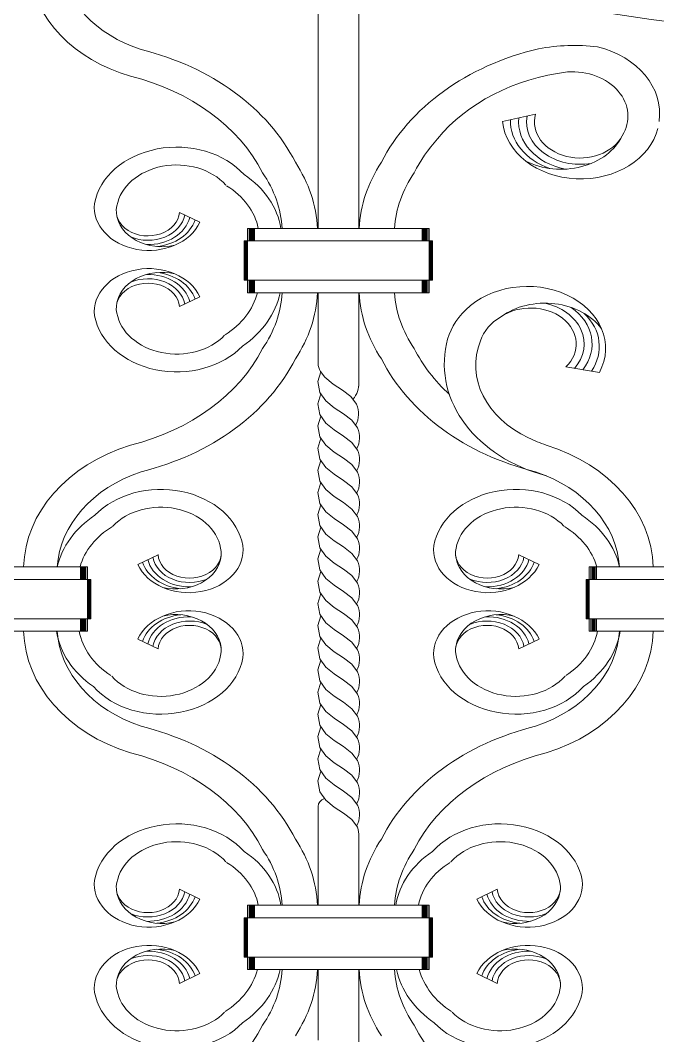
# Model space of a CAD drawing. Header units: inches. Extents: x 16.4 to 39.1, y 11.1 to 26.9.
# Drawn here: x 21.534 to 21.861, y 20.679 to 21.201 of the extents above; entities that cross this region are included whole.
import ezdxf

# ---------------------------------------------------------------- set-up
doc = ezdxf.new("R2010")
doc.units = ezdxf.units.IN
doc.header["$MEASUREMENT"] = 0

msp = doc.modelspace()

# ---------------------------------------------------------------- linework, layer by layer
at = {"lineweight": 9}
for p, q in [((21.68637, 21.09383), (21.68637, 21.23506)), ((21.70729, 21.09383), (21.70729, 21.22986)), ((21.7811, 21.14875), (21.7981, 21.15249)), ((21.62569, 21.09698), (21.61525, 21.10205)), ((21.74353, 21.09383), (21.65013, 21.09383)), ((21.65013, 21.09383), (21.74353, 21.09383)), ((21.65013, 21.09383), (21.65013, 21.06073)), ((21.65013, 21.09383), (21.65013, 21.08739)), ((21.65013, 21.09383), (21.65013, 21.08739)), ((21.65013, 21.09383), (21.65013, 21.06073)), ((21.65095, 21.09383), (21.65095, 21.08739)), ((21.65095, 21.09383), (21.65095, 21.08739)), ((21.6516, 21.09383), (21.6516, 21.08739)), ((21.6516, 21.09383), (21.6516, 21.08739)), ((21.65209, 21.09383), (21.65209, 21.08739)), ((21.65209, 21.09383), (21.65209, 21.08739)), ((21.6525, 21.09383), (21.6525, 21.08739)), ((21.6525, 21.09383), (21.6525, 21.08739)), ((21.65282, 21.09383), (21.65282, 21.08739)), ((21.65282, 21.09383), (21.65282, 21.08739)), ((21.65307, 21.09383), (21.65307, 21.08739)), ((21.65307, 21.09383), (21.65307, 21.08739)), ((21.65323, 21.09383), (21.65323, 21.08739)), ((21.65323, 21.09383), (21.65323, 21.08739)), ((21.65378, 21.09383), (21.65378, 21.08739)), ((21.65378, 21.09383), (21.65378, 21.08739)), ((21.73988, 21.09383), (21.73988, 21.08739)), ((21.73988, 21.09383), (21.73988, 21.08739)), ((21.74043, 21.09383), (21.74043, 21.08739)), ((21.74043, 21.09383), (21.74043, 21.08739)), ((21.7406, 21.09383), (21.7406, 21.08739)), ((21.7406, 21.09383), (21.7406, 21.08739)), ((21.74084, 21.09383), (21.74084, 21.08739)), ((21.74084, 21.09383), (21.74084, 21.08739)), ((21.74117, 21.09383), (21.74117, 21.08739)), ((21.74117, 21.09383), (21.74117, 21.08739)), ((21.74157, 21.09383), (21.74157, 21.08739)), ((21.74157, 21.09383), (21.74157, 21.08739)), ((21.74206, 21.09383), (21.74206, 21.08739)), ((21.74206, 21.09383), (21.74206, 21.08739)), ((21.74271, 21.09383), (21.74271, 21.08739)), ((21.74271, 21.09383), (21.74271, 21.08739)), ((21.74353, 21.09383), (21.74353, 21.06073)), ((21.74353, 21.09383), (21.74353, 21.08739)), ((21.74353, 21.09383), (21.74353, 21.08739)), ((21.74353, 21.09383), (21.74353, 21.06073)), ((21.74516, 21.08739), (21.64851, 21.08739)), ((21.64851, 21.08739), (21.74516, 21.08739)), ((21.64851, 21.08739), (21.64851, 21.06718)), ((21.64851, 21.08739), (21.64851, 21.06718)), ((21.64899, 21.08739), (21.64899, 21.06718)), ((21.64899, 21.08739), (21.64899, 21.06718)), ((21.6494, 21.08739), (21.6494, 21.06718)), ((21.6494, 21.08739), (21.6494, 21.06718)), ((21.64973, 21.08739), (21.64973, 21.06718)), ((21.64973, 21.08739), (21.64973, 21.06718)), ((21.64989, 21.08739), (21.64989, 21.06718)), ((21.64989, 21.08739), (21.64989, 21.06718)), ((21.74377, 21.08739), (21.74377, 21.06718)), ((21.74377, 21.08739), (21.74377, 21.06718)), ((21.74393, 21.08739), (21.74393, 21.06718)), ((21.74393, 21.08739), (21.74393, 21.06718)), ((21.74426, 21.08739), (21.74426, 21.06718)), ((21.74426, 21.08739), (21.74426, 21.06718)), ((21.74467, 21.08739), (21.74467, 21.06718)), ((21.74467, 21.08739), (21.74467, 21.06718)), ((21.74516, 21.08739), (21.74516, 21.06718)), ((21.74516, 21.08739), (21.74516, 21.06718)), ((21.74516, 21.06718), (21.64851, 21.06718)), ((21.64851, 21.06718), (21.74516, 21.06718)), ((21.65013, 21.06718), (21.65013, 21.06073)), ((21.65013, 21.06718), (21.65013, 21.06073)), ((21.65095, 21.06718), (21.65095, 21.06073)), ((21.65095, 21.06718), (21.65095, 21.06073)), ((21.6516, 21.06718), (21.6516, 21.06073)), ((21.6516, 21.06718), (21.6516, 21.06073)), ((21.65209, 21.06718), (21.65209, 21.06073)), ((21.65209, 21.06718), (21.65209, 21.06073)), ((21.6525, 21.06718), (21.6525, 21.06073)), ((21.6525, 21.06718), (21.6525, 21.06073)), ((21.65282, 21.06718), (21.65282, 21.06073)), ((21.65282, 21.06718), (21.65282, 21.06073)), ((21.65307, 21.06718), (21.65307, 21.06073)), ((21.65307, 21.06718), (21.65307, 21.06073)), ((21.65323, 21.06718), (21.65323, 21.06073)), ((21.65323, 21.06718), (21.65323, 21.06073)), ((21.65378, 21.06718), (21.65378, 21.06073)), ((21.65378, 21.06718), (21.65378, 21.06073)), ((21.73988, 21.06718), (21.73988, 21.06073)), ((21.73988, 21.06718), (21.73988, 21.06073)), ((21.74043, 21.06718), (21.74043, 21.06073)), ((21.74043, 21.06718), (21.74043, 21.06073)), ((21.7406, 21.06718), (21.7406, 21.06073)), ((21.7406, 21.06718), (21.7406, 21.06073)), ((21.74084, 21.06718), (21.74084, 21.06073)), ((21.74084, 21.06718), (21.74084, 21.06073)), ((21.74117, 21.06718), (21.74117, 21.06073)), ((21.74117, 21.06718), (21.74117, 21.06073)), ((21.74157, 21.06718), (21.74157, 21.06073)), ((21.74157, 21.06718), (21.74157, 21.06073)), ((21.74206, 21.06718), (21.74206, 21.06073)), ((21.74206, 21.06718), (21.74206, 21.06073)), ((21.74271, 21.06718), (21.74271, 21.06073)), ((21.74271, 21.06718), (21.74271, 21.06073)), ((21.74353, 21.06718), (21.74353, 21.06073)), ((21.74353, 21.06718), (21.74353, 21.06073)), ((21.62569, 21.05874), (21.61525, 21.05367)), ((21.74353, 21.06073), (21.65013, 21.06073)), ((21.65013, 21.06073), (21.74353, 21.06073)), ((21.68637, 21.02442), (21.68637, 21.06073)), ((21.70729, 21.0129), (21.70729, 21.06073)), ((21.83091, 21.01991), (21.81362, 21.02268)), ((21.6878, 21.02026), (21.68636, 21.01521)), ((21.68771, 21.02037), (21.68984, 21.01738)), ((21.68984, 21.01738), (21.69418, 21.01387)), ((21.68636, 21.01521), (21.68728, 21.00958)), ((21.69418, 21.01387), (21.69892, 21.01072)), ((21.69892, 21.01072), (21.70319, 21.00743)), ((21.6878, 21.00886), (21.68636, 21.00382)), ((21.68728, 21.00958), (21.69035, 21.00526)), ((21.69035, 21.00526), (21.69469, 21.00176)), ((21.70319, 21.00743), (21.70609, 21.00353)), ((21.68636, 21.00382), (21.68728, 20.99819)), ((21.69469, 21.00176), (21.69944, 20.9986)), ((21.70609, 21.00353), (21.7061, 21.00352)), ((21.6878, 20.99747), (21.68636, 20.99242)), ((21.68728, 20.99819), (21.69035, 20.99386)), ((21.69944, 20.9986), (21.7037, 20.99531)), ((21.7037, 20.99531), (21.70661, 20.99142)), ((21.68636, 20.99242), (21.68728, 20.98679)), ((21.69035, 20.99386), (21.69469, 20.99036)), ((21.69469, 20.99036), (21.69944, 20.98721)), ((21.70661, 20.99142), (21.70661, 20.9914)), ((21.6878, 20.98607), (21.68636, 20.98103)), ((21.68728, 20.98679), (21.69035, 20.98247)), ((21.69944, 20.98721), (21.7037, 20.98392)), ((21.68636, 20.98103), (21.68728, 20.9754)), ((21.69035, 20.98247), (21.69469, 20.97897)), ((21.69469, 20.97897), (21.69944, 20.97581)), ((21.7037, 20.98392), (21.70661, 20.98002)), ((21.70661, 20.98002), (21.70661, 20.98)), ((21.6878, 20.97468), (21.68636, 20.96963)), ((21.68728, 20.9754), (21.69035, 20.97107)), ((21.69944, 20.97581), (21.7037, 20.97252)), ((21.68636, 20.96963), (21.68728, 20.964)), ((21.69035, 20.97107), (21.69469, 20.96757)), ((21.7037, 20.97252), (21.70661, 20.96863)), ((21.70661, 20.96863), (21.70661, 20.96861)), ((21.6878, 20.96328), (21.68636, 20.95824)), ((21.68728, 20.964), (21.69035, 20.95968)), ((21.69469, 20.96757), (21.69944, 20.96442)), ((21.69944, 20.96442), (21.7037, 20.96113)), ((21.68636, 20.95824), (21.68728, 20.95261)), ((21.69035, 20.95968), (21.69469, 20.95618)), ((21.7037, 20.96113), (21.70661, 20.95723)), ((21.69469, 20.95618), (21.69944, 20.95302)), ((21.69944, 20.95302), (21.7037, 20.94973)), ((21.70661, 20.95723), (21.70661, 20.95721)), ((21.6878, 20.95189), (21.68636, 20.94685)), ((21.68728, 20.95261), (21.69035, 20.94828)), ((21.69035, 20.94828), (21.69469, 20.94478)), ((21.7037, 20.94973), (21.70661, 20.94584)), ((21.68636, 20.94685), (21.68728, 20.94121)), ((21.69469, 20.94478), (21.69944, 20.94163)), ((21.70661, 20.94584), (21.70661, 20.94582)), ((21.6878, 20.94049), (21.68636, 20.93545)), ((21.68728, 20.94121), (21.69035, 20.93689)), ((21.69944, 20.94163), (21.7037, 20.93834)), ((21.7037, 20.93834), (21.70661, 20.93444)), ((21.68636, 20.93545), (21.68728, 20.92982)), ((21.69035, 20.93689), (21.69469, 20.93339)), ((21.69469, 20.93339), (21.69944, 20.93023)), ((21.70661, 20.93444), (21.70661, 20.93442)), ((21.6878, 20.9291), (21.68636, 20.92406)), ((21.68728, 20.92982), (21.69035, 20.92549)), ((21.69944, 20.93023), (21.7037, 20.92695)), ((21.7037, 20.92695), (21.70661, 20.92305)), ((21.59379, 20.92121), (21.60423, 20.92628)), ((21.68636, 20.92406), (21.68728, 20.91843)), ((21.69035, 20.92549), (21.69469, 20.92199)), ((21.69469, 20.92199), (21.69944, 20.91884)), ((21.70661, 20.92305), (21.70661, 20.92303)), ((21.79987, 20.92121), (21.78943, 20.92628)), ((21.47463, 20.92006), (21.56802, 20.92006)), ((21.56438, 20.91361), (21.56438, 20.92006)), ((21.56493, 20.91361), (21.56493, 20.92006)), ((21.56509, 20.91361), (21.56509, 20.92006)), ((21.56534, 20.91361), (21.56534, 20.92006)), ((21.56566, 20.91361), (21.56566, 20.92006)), ((21.56607, 20.91361), (21.56607, 20.92006)), ((21.56656, 20.91361), (21.56656, 20.92006)), ((21.56721, 20.91361), (21.56721, 20.92006)), ((21.56802, 20.91361), (21.56802, 20.92006)), ((21.56802, 20.88696), (21.56802, 20.92006)), ((21.6878, 20.9177), (21.68636, 20.91266)), ((21.68728, 20.91843), (21.69035, 20.9141)), ((21.69944, 20.91884), (21.7037, 20.91555)), ((21.82564, 20.92006), (21.91903, 20.92006)), ((21.82564, 20.91361), (21.82564, 20.92006)), ((21.82564, 20.88696), (21.82564, 20.92006)), ((21.82645, 20.91361), (21.82645, 20.92006)), ((21.8271, 20.91361), (21.8271, 20.92006)), ((21.82759, 20.91361), (21.82759, 20.92006)), ((21.828, 20.91361), (21.828, 20.92006)), ((21.82833, 20.91361), (21.82833, 20.92006)), ((21.82857, 20.91361), (21.82857, 20.92006)), ((21.82873, 20.91361), (21.82873, 20.92006)), ((21.82929, 20.91361), (21.82929, 20.92006)), ((21.473, 20.91361), (21.56965, 20.91361)), ((21.56827, 20.8934), (21.56827, 20.91361)), ((21.56843, 20.8934), (21.56843, 20.91361)), ((21.56876, 20.8934), (21.56876, 20.91361)), ((21.56916, 20.8934), (21.56916, 20.91361)), ((21.56965, 20.8934), (21.56965, 20.91361)), ((21.68636, 20.91266), (21.68728, 20.90703)), ((21.69035, 20.9141), (21.69469, 20.9106)), ((21.7037, 20.91555), (21.70661, 20.91165)), ((21.70661, 20.91165), (21.70661, 20.91163)), ((21.82401, 20.91361), (21.92066, 20.91361)), ((21.82401, 20.8934), (21.82401, 20.91361)), ((21.8245, 20.8934), (21.8245, 20.91361)), ((21.8249, 20.8934), (21.8249, 20.91361)), ((21.82523, 20.8934), (21.82523, 20.91361)), ((21.82539, 20.8934), (21.82539, 20.91361)), ((21.6878, 20.90631), (21.68636, 20.90127)), ((21.68728, 20.90703), (21.69035, 20.9027)), ((21.69469, 20.9106), (21.69944, 20.90744)), ((21.69944, 20.90744), (21.7037, 20.90416)), ((21.68636, 20.90127), (21.68728, 20.89564)), ((21.69035, 20.9027), (21.69469, 20.8992)), ((21.7037, 20.90416), (21.70661, 20.90026)), ((21.68728, 20.89564), (21.69035, 20.89131)), ((21.69469, 20.8992), (21.69944, 20.89605)), ((21.69944, 20.89605), (21.7037, 20.89276)), ((21.70661, 20.90026), (21.70661, 20.90024)), ((21.473, 20.8934), (21.56965, 20.8934)), ((21.56438, 20.88696), (21.56438, 20.8934)), ((21.56493, 20.88696), (21.56493, 20.8934)), ((21.56509, 20.88696), (21.56509, 20.8934)), ((21.56534, 20.88696), (21.56534, 20.8934)), ((21.56566, 20.88696), (21.56566, 20.8934)), ((21.56607, 20.88696), (21.56607, 20.8934)), ((21.56656, 20.88696), (21.56656, 20.8934)), ((21.56721, 20.88696), (21.56721, 20.8934)), ((21.56802, 20.88696), (21.56802, 20.8934)), ((21.6878, 20.89491), (21.68636, 20.88987)), ((21.69035, 20.89131), (21.69469, 20.88781)), ((21.7037, 20.89276), (21.70661, 20.88886)), ((21.82401, 20.8934), (21.92066, 20.8934)), ((21.82564, 20.88696), (21.82564, 20.8934)), ((21.82645, 20.88696), (21.82645, 20.8934)), ((21.8271, 20.88696), (21.8271, 20.8934)), ((21.82759, 20.88696), (21.82759, 20.8934)), ((21.828, 20.88696), (21.828, 20.8934)), ((21.82833, 20.88696), (21.82833, 20.8934)), ((21.82857, 20.88696), (21.82857, 20.8934)), ((21.82873, 20.88696), (21.82873, 20.8934)), ((21.82929, 20.88696), (21.82929, 20.8934)), ((21.47463, 20.88696), (21.56802, 20.88696)), ((21.68636, 20.88987), (21.68728, 20.88424)), ((21.69469, 20.88781), (21.69944, 20.88465)), ((21.70661, 20.88886), (21.70661, 20.88884)), ((21.82564, 20.88696), (21.91903, 20.88696)), ((21.59379, 20.88297), (21.60423, 20.8779)), ((21.6878, 20.88352), (21.68636, 20.87848)), ((21.68728, 20.88424), (21.69035, 20.87991)), ((21.69035, 20.87991), (21.69469, 20.87641)), ((21.69944, 20.88465), (21.7037, 20.88137)), ((21.7037, 20.88137), (21.70661, 20.87747)), ((21.79987, 20.88297), (21.78943, 20.8779)), ((21.68636, 20.87848), (21.68728, 20.87285)), ((21.69469, 20.87641), (21.69944, 20.87326)), ((21.70661, 20.87747), (21.70661, 20.87745)), ((21.6878, 20.87212), (21.68636, 20.86708)), ((21.68728, 20.87285), (21.69035, 20.86852)), ((21.69944, 20.87326), (21.7037, 20.86997)), ((21.7037, 20.86997), (21.70661, 20.86607)), ((21.68636, 20.86708), (21.68728, 20.86145)), ((21.69035, 20.86852), (21.69469, 20.86502)), ((21.69469, 20.86502), (21.69944, 20.86186)), ((21.70661, 20.86607), (21.70661, 20.86605)), ((21.6878, 20.86073), (21.68636, 20.85569)), ((21.68728, 20.86145), (21.69035, 20.85712)), ((21.69944, 20.86186), (21.7037, 20.85858)), ((21.68636, 20.85569), (21.68728, 20.85006)), ((21.69035, 20.85712), (21.69469, 20.85362)), ((21.7037, 20.85858), (21.70661, 20.85468)), ((21.70661, 20.85468), (21.70661, 20.85466)), ((21.6878, 20.84933), (21.68636, 20.84429)), ((21.68728, 20.85006), (21.69035, 20.84573)), ((21.69469, 20.85362), (21.69944, 20.85047)), ((21.69944, 20.85047), (21.7037, 20.84718)), ((21.68636, 20.84429), (21.68728, 20.83866)), ((21.69035, 20.84573), (21.69469, 20.84223)), ((21.7037, 20.84718), (21.70661, 20.84328)), ((21.70661, 20.84328), (21.70661, 20.84326)), ((21.68728, 20.83866), (21.69035, 20.83433)), ((21.69469, 20.84223), (21.69944, 20.83907)), ((21.69944, 20.83907), (21.7037, 20.83579)), ((21.6878, 20.83794), (21.68636, 20.8329)), ((21.68636, 20.8329), (21.68728, 20.82727)), ((21.69035, 20.83433), (21.69469, 20.83083)), ((21.7037, 20.83579), (21.70661, 20.83189)), ((21.69469, 20.83083), (21.69944, 20.82768)), ((21.69944, 20.82768), (21.7037, 20.82439)), ((21.70661, 20.83189), (21.70661, 20.83187)), ((21.6878, 20.82654), (21.68636, 20.8215)), ((21.68728, 20.82727), (21.69035, 20.82294)), ((21.69035, 20.82294), (21.69469, 20.81944)), ((21.7037, 20.82439), (21.70661, 20.82049)), ((21.68636, 20.8215), (21.68728, 20.81587)), ((21.69469, 20.81944), (21.69944, 20.81628)), ((21.70661, 20.82049), (21.70661, 20.82048)), ((21.6878, 20.81515), (21.68636, 20.81011)), ((21.68728, 20.81587), (21.69035, 20.81155)), ((21.69944, 20.81628), (21.7037, 20.813)), ((21.7037, 20.813), (21.70661, 20.8091)), ((21.68636, 20.81011), (21.68728, 20.80448)), ((21.69035, 20.81155), (21.69469, 20.80804)), ((21.69469, 20.80804), (21.69944, 20.80489)), ((21.70661, 20.8091), (21.70661, 20.80908)), ((21.68728, 20.80448), (21.69035, 20.80015)), ((21.69944, 20.80489), (21.7037, 20.8016)), ((21.7037, 20.8016), (21.70661, 20.7977)), ((21.68637, 20.74629), (21.68637, 20.79698)), ((21.69035, 20.80015), (21.69469, 20.79665)), ((21.69469, 20.79665), (21.69944, 20.79349)), ((21.70661, 20.7977), (21.70661, 20.79769)), ((21.69944, 20.79349), (21.7037, 20.79021)), ((21.7037, 20.79021), (21.70661, 20.78631)), ((21.70661, 20.78631), (21.70661, 20.78629)), ((21.70729, 20.74629), (21.70729, 20.78162)), ((21.62569, 20.74943), (21.61525, 20.7545)), ((21.76797, 20.74943), (21.77841, 20.7545)), ((21.74353, 20.74629), (21.65013, 20.74629)), ((21.65013, 20.74629), (21.74353, 20.74629)), ((21.65013, 20.74629), (21.65013, 20.71319)), ((21.65013, 20.74629), (21.65013, 20.73984)), ((21.65013, 20.74629), (21.65013, 20.73984)), ((21.65013, 20.74629), (21.65013, 20.71319)), ((21.65095, 20.74629), (21.65095, 20.73984)), ((21.65095, 20.74629), (21.65095, 20.73984)), ((21.6516, 20.74629), (21.6516, 20.73984)), ((21.6516, 20.74629), (21.6516, 20.73984)), ((21.65209, 20.74629), (21.65209, 20.73984)), ((21.65209, 20.74629), (21.65209, 20.73984)), ((21.6525, 20.74629), (21.6525, 20.73984)), ((21.6525, 20.74629), (21.6525, 20.73984)), ((21.65282, 20.74629), (21.65282, 20.73984)), ((21.65282, 20.74629), (21.65282, 20.73984)), ((21.65307, 20.74629), (21.65307, 20.73984)), ((21.65307, 20.74629), (21.65307, 20.73984)), ((21.65323, 20.74629), (21.65323, 20.73984)), ((21.65323, 20.74629), (21.65323, 20.73984)), ((21.65378, 20.74629), (21.65378, 20.73984)), ((21.65378, 20.74629), (21.65378, 20.73984)), ((21.73988, 20.74629), (21.73988, 20.73984)), ((21.73988, 20.74629), (21.73988, 20.73984)), ((21.74043, 20.74629), (21.74043, 20.73984)), ((21.74043, 20.74629), (21.74043, 20.73984)), ((21.7406, 20.74629), (21.7406, 20.73984)), ((21.7406, 20.74629), (21.7406, 20.73984)), ((21.74084, 20.74629), (21.74084, 20.73984)), ((21.74084, 20.74629), (21.74084, 20.73984)), ((21.74117, 20.74629), (21.74117, 20.73984)), ((21.74117, 20.74629), (21.74117, 20.73984)), ((21.74157, 20.74629), (21.74157, 20.73984)), ((21.74157, 20.74629), (21.74157, 20.73984)), ((21.74206, 20.74629), (21.74206, 20.73984)), ((21.74206, 20.74629), (21.74206, 20.73984)), ((21.74271, 20.74629), (21.74271, 20.73984)), ((21.74271, 20.74629), (21.74271, 20.73984)), ((21.74353, 20.74629), (21.74353, 20.71319)), ((21.74353, 20.74629), (21.74353, 20.73984)), ((21.74353, 20.74629), (21.74353, 20.73984)), ((21.74353, 20.74629), (21.74353, 20.71319)), ((21.74516, 20.73984), (21.64851, 20.73984)), ((21.64851, 20.73984), (21.74516, 20.73984)), ((21.64851, 20.73984), (21.64851, 20.71963)), ((21.64851, 20.73984), (21.64851, 20.71963)), ((21.64899, 20.73984), (21.64899, 20.71963)), ((21.64899, 20.73984), (21.64899, 20.71963)), ((21.6494, 20.73984), (21.6494, 20.71963)), ((21.6494, 20.73984), (21.6494, 20.71963)), ((21.64973, 20.73984), (21.64973, 20.71963)), ((21.64973, 20.73984), (21.64973, 20.71963)), ((21.64989, 20.73984), (21.64989, 20.71963)), ((21.64989, 20.73984), (21.64989, 20.71963)), ((21.74377, 20.73984), (21.74377, 20.71963)), ((21.74377, 20.73984), (21.74377, 20.71963)), ((21.74393, 20.73984), (21.74393, 20.71963)), ((21.74393, 20.73984), (21.74393, 20.71963)), ((21.74426, 20.73984), (21.74426, 20.71963)), ((21.74426, 20.73984), (21.74426, 20.71963)), ((21.74467, 20.73984), (21.74467, 20.71963)), ((21.74467, 20.73984), (21.74467, 20.71963)), ((21.74516, 20.73984), (21.74516, 20.71963)), ((21.74516, 20.73984), (21.74516, 20.71963)), ((21.74516, 20.71963), (21.64851, 20.71963)), ((21.64851, 20.71963), (21.74516, 20.71963)), ((21.65013, 20.71963), (21.65013, 20.71319)), ((21.65013, 20.71963), (21.65013, 20.71319)), ((21.65095, 20.71963), (21.65095, 20.71319)), ((21.65095, 20.71963), (21.65095, 20.71319)), ((21.6516, 20.71963), (21.6516, 20.71319)), ((21.6516, 20.71963), (21.6516, 20.71319)), ((21.65209, 20.71963), (21.65209, 20.71319)), ((21.65209, 20.71963), (21.65209, 20.71319)), ((21.6525, 20.71963), (21.6525, 20.71319)), ((21.6525, 20.71963), (21.6525, 20.71319)), ((21.65282, 20.71963), (21.65282, 20.71319)), ((21.65282, 20.71963), (21.65282, 20.71319)), ((21.65307, 20.71963), (21.65307, 20.71319)), ((21.65307, 20.71963), (21.65307, 20.71319)), ((21.65323, 20.71963), (21.65323, 20.71319)), ((21.65323, 20.71963), (21.65323, 20.71319)), ((21.65378, 20.71963), (21.65378, 20.71319)), ((21.65378, 20.71963), (21.65378, 20.71319)), ((21.73988, 20.71963), (21.73988, 20.71319)), ((21.73988, 20.71963), (21.73988, 20.71319)), ((21.74043, 20.71963), (21.74043, 20.71319)), ((21.74043, 20.71963), (21.74043, 20.71319)), ((21.7406, 20.71963), (21.7406, 20.71319)), ((21.7406, 20.71963), (21.7406, 20.71319)), ((21.74084, 20.71963), (21.74084, 20.71319)), ((21.74084, 20.71963), (21.74084, 20.71319)), ((21.74117, 20.71963), (21.74117, 20.71319)), ((21.74117, 20.71963), (21.74117, 20.71319)), ((21.74157, 20.71963), (21.74157, 20.71319)), ((21.74157, 20.71963), (21.74157, 20.71319)), ((21.74206, 20.71963), (21.74206, 20.71319)), ((21.74206, 20.71963), (21.74206, 20.71319)), ((21.74271, 20.71963), (21.74271, 20.71319)), ((21.74271, 20.71963), (21.74271, 20.71319)), ((21.74353, 20.71963), (21.74353, 20.71319)), ((21.74353, 20.71963), (21.74353, 20.71319)), ((21.74353, 20.71319), (21.65013, 20.71319)), ((21.65013, 20.71319), (21.74353, 20.71319)), ((21.68637, 20.67688), (21.68637, 20.71319)), ((21.70729, 20.66535), (21.70729, 20.71319)), ((21.62569, 20.7112), (21.61525, 20.70613)), ((21.76797, 20.7112), (21.77841, 20.70613))]:
    msp.add_line(p, q, dxfattribs=at)
for centre, major_axis, start_param, end_param in [((22.08866, 22.21922), (1.30716, 0), 4.332138, 4.673148), ((21.62058, 21.23461), (-0.06667, 0), 0.087, 1.185726), ((21.61749, 21.23107), (0.07952, 0), 3.224333, 4.361136), ((21.81819, 21.12441), (-0.08011, 0), 4.566622, 4.9472), ((21.5582, 21.0909), (0.12551, 0), 0.380418, 1.268707), ((21.83546, 21.0909), (0.12551, 0), 1.861013, 2.761174), ((21.81623, 21.15272), (0.04556, 0), -0.109179, 1.267787), ((21.5582, 21.0909), (0.10733, 0), 0.380418, 1.268707), ((21.82965, 21.09795), (0.09753, 0), 1.72759, 2.567859), ((21.81679, 21.15151), (-0.02875, 0), 2.683475, 4.79488), ((21.82095, 21.1485), (-0.02748, 0), -0.139904, 1.779972), ((21.82095, 21.1485), (0.0234, 0), 2.924328, 5.892324), ((21.82124, 21.15112), (-0.04024, 0), 0.074511, 2.955438), ((21.81884, 21.14909), (-0.03372, 0), -0.020449, 1.161285), ((21.82095, 21.1485), (0.03155, 0), 3.057386, 4.466904), ((21.81113, 21.15082), (0.03361, 0), 4.142994, 5.922992), ((21.61379, 21.10189), (0.04258, 0), 0.619195, 2.998469), ((21.83546, 21.0909), (-0.10733, 0), -0.614127, -0.380418), ((21.61379, 21.10189), (0.03101, 0), 0.619195, 2.998469), ((21.58594, 21.09093), (0.10026, 0), 0.036611, 0.482989), ((21.80772, 21.09093), (0.10026, 0), 2.658604, 3.104981), ((21.6129, 21.08837), (0.05489, 0), 0.126108, 0.865728), ((21.58548, 21.09102), (0.08255, 0), 0.043017, 0.501645), ((21.80819, 21.09102), (0.08255, 0), 2.639948, 3.098576), ((21.61273, 21.08855), (-0.04351, 0), 3.295535, 4.052161), ((21.59947, 21.10464), (0.02795, 0), 3.048495, 5.929422), ((21.59903, 21.10285), (0.01625, 0), 2.942465, 6.221198), ((21.60614, 21.10291), (-0.02334, 0), 0.08094, 1.860939), ((21.59903, 21.10285), (-0.01908, 0), 1.082368, 3.002244), ((21.59903, 21.10285), (-0.02191, 0), 1.537028, 2.946547), ((21.60058, 21.10292), (0.02342, 0), -1.440537, -0.258804), ((21.59947, 21.05108), (0.02795, 0), 0.353764, 3.23469), ((21.60614, 21.05282), (0.02334, 0), 1.280654, 3.060652), ((21.59903, 21.05288), (0.01908, 0), 0.139349, 2.059224), ((21.59903, 21.05288), (-0.02191, 0), 3.336638, 4.746157), ((21.60058, 21.0528), (-0.02342, 0), 3.400397, 4.58213), ((21.79379, 21.03222), (0.04024, 0), -0.396728, 2.470841), ((21.59903, 21.05288), (-0.01625, 0), 3.20358, 6.482313), ((21.60879, 21.06838), (-0.04748, 0), 2.252214, 2.936616), ((21.60855, 21.06863), (-0.05926, 0), 2.291301, 2.972346), ((21.58548, 21.06354), (-0.08255, 0), 2.639948, 3.098576), ((21.58594, 21.06364), (-0.10026, 0), 2.658604, 3.104981), ((21.80772, 21.06364), (-0.10026, 0), 0.036611, 0.482989), ((21.80819, 21.06354), (-0.08255, 0), 0.043017, 0.501645), ((21.79734, 21.029), (0.04556, 0), 2.449243, 2.984651), ((21.80297, 21.02886), (-0.03361, 0), 3.671755, 5.451753), ((21.79555, 21.03445), (-0.0234, 0), 2.453089, 5.421086), ((21.79555, 21.03445), (0.02748, 0), -0.611143, 1.308733), ((21.79555, 21.03445), (-0.03155, 0), 2.586147, 3.995665), ((21.61379, 21.05383), (0.04258, 0), 3.284716, 5.631437), ((21.61379, 21.05383), (0.03101, 0), 3.284716, 5.631437), ((21.79753, 21.03028), (-0.02875, 0), -0.929357, -0.260968), ((21.79709, 21.03316), (0.03372, 0), -0.491688, 0.690046), ((21.5582, 21.06367), (-0.10733, 0), 1.872886, 2.761174), ((21.83546, 21.06367), (-0.10733, 0), 0.380418, 0.707027), ((21.82783, 21.0243), (0.07662, 0), 2.970298, 4.391018), ((21.82185, 21.0236), (-0.05446, 0), -0.295309, 1.045289), ((21.5582, 21.06367), (-0.12551, 0), 1.872886, 2.761174), ((21.83546, 21.06367), (-0.12551, 0), 0.380418, 1.268707), ((21.69683, 21.02442), (-0.01046, 0), 0, 0.51147), ((21.69012, 21.01375), (0.01721, 0), -0.605864, 0.062232), ((21.6891, 20.99856), (-0.01812, 0), 2.723114, 3.497742), ((21.68961, 20.98644), (0.01812, 0), -0.418478, 0.356149), ((21.82257, 21.01989), (0.05085, 0), 4.128398, 4.32862), ((21.62198, 20.91872), (0.08676, 0), 1.946654, 3.122047), ((21.68961, 20.97504), (0.01812, 0), -0.418478, 0.356149), ((21.77168, 20.91872), (-0.08676, 0), 3.161138, 4.336531), ((21.62323, 20.91725), (-0.07084, 0), -1.169155, -0.050042), ((21.68961, 20.96365), (0.01812, 0), -0.418478, 0.356149), ((21.77043, 20.91725), (-0.07084, 0), 3.191635, 4.310748), ((21.60569, 20.92612), (0.04258, 0), 0.143123, 2.489844), ((21.78798, 20.92612), (0.04258, 0), 0.651749, 2.998469), ((21.68961, 20.95225), (-0.01812, 0), 2.723114, 3.497742), ((21.60569, 20.92612), (0.03101, 0), 0.143123, 2.489844), ((21.78798, 20.92612), (0.03101, 0), 0.651749, 2.998469), ((21.60827, 20.91227), (0.05661, 0), 2.269981, 2.966928), ((21.68961, 20.94086), (0.01812, 0), -0.418478, 0.356149), ((21.7854, 20.91227), (-0.05661, 0), 3.316258, 4.013205), ((21.6081, 20.91254), (-0.04491, 0), -0.916917, -0.213033), ((21.78556, 20.91254), (-0.04491, 0), 3.354626, 4.058509), ((21.68961, 20.92946), (-0.01812, 0), 2.723114, 3.497742), ((21.62001, 20.92887), (0.02795, 0), 3.495356, 6.376283), ((21.62045, 20.92708), (-0.01625, 0), 0.061988, 3.34072), ((21.77365, 20.92887), (0.02795, 0), 3.048495, 5.929422), ((21.77321, 20.92708), (-0.01625, 0), -0.199128, 3.079605), ((21.6189, 20.92715), (0.02342, 0), 3.400397, 4.58213), ((21.62045, 20.92708), (0.02191, 0), 3.336638, 4.746157), ((21.62045, 20.92708), (0.01908, 0), 3.280941, 5.200817), ((21.61334, 20.92714), (0.02334, 0), 4.422247, 6.202245), ((21.68961, 20.91807), (0.01812, 0), -0.418478, 0.356149), ((21.78033, 20.92714), (-0.02334, 0), 0.08094, 1.860939), ((21.77321, 20.92708), (0.01908, 0), 4.223961, 6.143837), ((21.77321, 20.92708), (-0.02191, 0), 1.537028, 2.946547), ((21.77476, 20.92715), (0.02342, 0), -1.440537, -0.258804), ((21.68961, 20.90667), (-0.01812, 0), 2.723114, 3.497742), ((21.62001, 20.87531), (0.02795, 0), -0.093098, 2.787829), ((21.6189, 20.87703), (0.02342, 0), 1.701055, 2.882789), ((21.61334, 20.87705), (-0.02334, 0), 3.222533, 5.002531), ((21.68961, 20.89528), (0.01812, 0), -0.418478, 0.356149), ((21.77365, 20.87531), (0.02795, 0), 0.353764, 3.23469), ((21.78033, 20.87705), (0.02334, 0), 1.280654, 3.060652), ((21.77476, 20.87703), (0.02342, 0), 0.258804, 1.440537), ((21.62045, 20.87711), (-0.02191, 0), 4.678621, 6.08814), ((21.62045, 20.87711), (-0.01908, 0), 4.223961, 6.143837), ((21.62045, 20.87711), (0.01625, 0), -0.199128, 3.079605), ((21.77321, 20.87711), (0.01625, 0), 0.061988, 3.34072), ((21.77321, 20.87711), (-0.01908, 0), 3.280941, 5.200817), ((21.77321, 20.87711), (-0.02191, 0), 3.336638, 4.746157), ((21.62198, 20.8883), (-0.08676, 0), 0.019545, 1.194939), ((21.60912, 20.89249), (0.05741, 0), 3.263615, 3.986585), ((21.62323, 20.88976), (0.07084, 0), 3.191635, 4.310748), ((21.60919, 20.89232), (-0.04594, 0), 0.147937, 0.88405), ((21.68961, 20.88388), (0.01812, 0), -0.418478, 0.356149), ((21.77043, 20.88976), (0.07084, 0), -1.169155, -0.050042), ((21.77168, 20.8883), (0.08676, 0), -1.194939, -0.019545), ((21.78447, 20.89232), (-0.04594, 0), 2.257542, 2.993655), ((21.78455, 20.89249), (-0.05741, 0), 2.296601, 3.019571), ((21.60569, 20.87806), (0.03101, 0), 3.760788, 6.140062), ((21.68961, 20.87249), (0.01812, 0), -0.418478, 0.356149), ((21.78798, 20.87806), (-0.03101, 0), 0.143123, 2.522398), ((21.60569, 20.87806), (0.04258, 0), 3.760788, 6.140062), ((21.78798, 20.87806), (0.04258, 0), 3.284716, 5.66399), ((21.68961, 20.86109), (0.01812, 0), -0.418478, 0.356149), ((21.68961, 20.8497), (-0.01812, 0), 2.723114, 3.497742), ((21.68961, 20.8383), (0.01812, 0), -0.418478, 0.356149), ((21.5582, 20.74335), (0.12551, 0), 0.380418, 1.268707), ((21.83546, 20.74335), (0.12551, 0), 1.872886, 2.761174), ((21.68961, 20.82691), (-0.01812, 0), 2.723114, 3.497742), ((21.5582, 20.74335), (0.10733, 0), 0.380418, 1.268707), ((21.83546, 20.74335), (-0.10733, 0), -1.268707, -0.380418), ((21.68961, 20.81552), (0.01812, 0), -0.418478, 0.356149), ((21.68961, 20.80412), (-0.01812, 0), 2.723114, 3.497742), ((21.69285, 20.79665), (-0.00649, 0), -1.056819, -0.064307), ((21.68961, 20.79273), (0.01812, 0), -0.418478, 0.356149), ((21.61379, 20.75434), (0.04258, 0), 0.619195, 2.998469), ((21.68293, 20.78177), (0.02436, 0), -0.008048, 0.236629), ((21.77987, 20.75434), (-0.04258, 0), 3.284716, 5.66399), ((21.61379, 20.75434), (0.03101, 0), 0.619195, 2.998469), ((21.58594, 20.74338), (0.10026, 0), 0.036611, 0.482989), ((21.80772, 20.74338), (0.10026, 0), 2.658604, 3.104981), ((21.77987, 20.75434), (-0.03101, 0), 3.284716, 5.66399), ((21.6129, 20.74082), (0.05489, 0), 0.126108, 0.865728), ((21.58548, 20.74348), (0.08255, 0), 0.043017, 0.501645), ((21.80819, 20.74348), (0.08255, 0), 2.639948, 3.098576), ((21.78076, 20.74082), (0.05489, 0), 2.275865, 3.015485), ((21.61273, 20.74101), (-0.04351, 0), 3.295535, 4.052161), ((21.78093, 20.74101), (-0.04351, 0), -0.910569, -0.153942), ((21.59947, 20.75709), (0.02795, 0), 3.048495, 5.929422), ((21.59903, 20.7553), (0.01625, 0), 2.942465, 6.221198), ((21.79419, 20.75709), (-0.02795, 0), 0.353764, 3.23469), ((21.79463, 20.7553), (0.01625, 0), 3.20358, 6.482313), ((21.60614, 20.75536), (-0.02334, 0), 0.08094, 1.860939), ((21.59903, 20.7553), (-0.01908, 0), 1.082368, 3.002244), ((21.59903, 20.7553), (-0.02191, 0), 1.537028, 2.946547), ((21.60058, 20.75537), (0.02342, 0), -1.440537, -0.258804), ((21.79308, 20.75537), (0.02342, 0), 3.400397, 4.58213), ((21.79463, 20.7553), (0.02191, 0), 3.336638, 4.746157), ((21.79463, 20.7553), (-0.01908, 0), 0.139349, 2.059224), ((21.78752, 20.75536), (0.02334, 0), 4.422247, 6.202245), ((21.59947, 20.70353), (0.02795, 0), 0.353764, 3.23469), ((21.60614, 20.70527), (-0.02334, 0), 4.422247, 6.202245), ((21.60058, 20.70525), (-0.02342, 0), 3.400397, 4.58213), ((21.79419, 20.70353), (-0.02795, 0), 3.048495, 5.929422), ((21.79308, 20.70525), (-0.02342, 0), -1.440537, -0.258804), ((21.78752, 20.70527), (0.02334, 0), 0.08094, 1.860939), ((21.59903, 20.70533), (-0.01625, 0), 3.20358, 6.482313), ((21.59903, 20.70533), (0.01908, 0), 0.139349, 2.059224), ((21.59903, 20.70533), (-0.02191, 0), 3.336638, 4.746157), ((21.79463, 20.70533), (0.02191, 0), 1.537028, 2.946547), ((21.79463, 20.70533), (-0.01908, 0), 4.223961, 6.143837), ((21.79463, 20.70533), (-0.01625, 0), 2.942465, 6.221198), ((21.60879, 20.72083), (-0.04748, 0), 2.252214, 2.936616), ((21.60855, 20.72108), (-0.05926, 0), 2.291301, 2.972346), ((21.58548, 20.71599), (-0.08255, 0), 2.639948, 3.098576), ((21.58594, 20.71609), (-0.10026, 0), 2.658604, 3.104981), ((21.80772, 20.71609), (-0.10026, 0), 0.036611, 0.482989), ((21.80819, 20.71599), (-0.08255, 0), 0.043017, 0.501645), ((21.78511, 20.72108), (-0.05926, 0), 0.169247, 0.850292), ((21.78487, 20.72083), (0.04748, 0), 3.346569, 4.030972), ((21.61379, 20.70629), (0.03101, 0), 3.284716, 5.631437), ((21.77987, 20.70629), (-0.03101, 0), 0.651749, 2.998469), ((21.61379, 20.70629), (0.04258, 0), 3.284716, 5.631437), ((21.77987, 20.70629), (-0.04258, 0), 0.651749, 2.998469), ((21.5582, 20.71612), (-0.10733, 0), 1.872886, 2.761174), ((21.83546, 20.71612), (0.10733, 0), 3.522011, 4.4103)]:
    msp.add_ellipse(centre, major_axis=major_axis, ratio=0.79131, start_param=start_param, end_param=end_param, dxfattribs=at)

doc.saveas('drawing.dxf')
